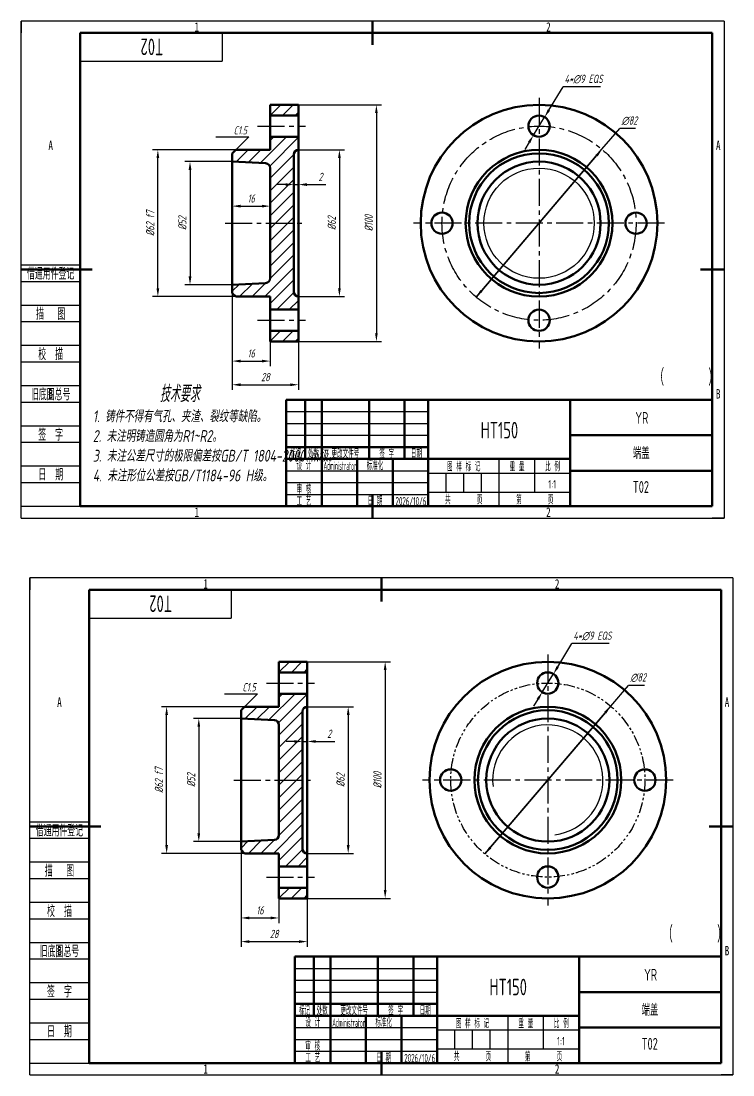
# Model space of a CAD drawing. Header units: millimetres. Extents: x 5 to 4696, y -479 to 299.
# Drawn here: x 505.7 to 806.4, y -233.1 to 212.2 of the extents above; entities that cross this region are included whole.
import ezdxf
from ezdxf.enums import TextEntityAlignment as Align

# ---------------------------------------------------------------- set-up
doc = ezdxf.new("R2010")
doc.units = ezdxf.units.MM
doc.header["$LTSCALE"] = 0.6
doc.header["$MEASUREMENT"] = 0
doc.linetypes.add('CENTER2', pattern=[28.575, 19.05, -3.175, 3.175, -3.175])
doc.linetypes.add('PHANTOM4', pattern=[15.875, 7.9375, -1.5875, 1.5875, -1.5875, 1.5875, -1.5875])
for name, color, linetype, lineweight in [('1轮廓实线层', 7, 'Continuous', 50), ('2细线层', 4, 'Continuous', 25), ('3中心线层', 1, 'CENTER2', 25), ('5剖面线层', 2, 'Continuous', 25), ('6文字层', 3, 'Continuous', 25), ('7标注层', 4, 'Continuous', 25), ('9双点划线层', 6, 'PHANTOM4', 25)]:
    doc.layers.add(name, color=color, linetype=linetype, lineweight=lineweight)
doc.layers.add('图框层', color=7, linetype='Continuous')
doc.styles.add('PC_TEXTSTYLE', font='ISOCP.SHX', dxfattribs={"width": 0.707, "oblique": 13, "bigfont": 'GBCBIG.SHX'})
doc.styles.add('PC_TEXTSTYLE4', font='ISOCP.SHX', dxfattribs={"width": 0.707, "bigfont": 'GBCBIG.SHX'})
doc.dimstyles.new('GB_DIAMETER', dxfattribs={"dimtxt": 3.5, "dimasz": 3.5, "dimexe": 2.2, "dimexo": 0, "dimgap": 1.5, "dimtad": 1, "dimjust": 4, "dimdsep": 46, "dimtxsty": 'PC_TEXTSTYLE', "dimcen": 0, "dimclrd": 256, "dimclrt": 3, "dimadec": 0, "dimazin": 2, "dimtp": 0.1, "dimtm": 0.1, "dimtfac": 0.71, "dimtdec": 3, "dimtmove": 0, "dimatfit": 2, "dimfxl": 1, "dimtfill": 1, "dimarcsym": 0})
doc.dimstyles.new('GB_LINEAR', dxfattribs={"dimtxt": 3.5, "dimasz": 3.5, "dimexe": 2.2, "dimexo": 0, "dimgap": 1.5, "dimtad": 1, "dimdsep": 46, "dimtxsty": 'PC_TEXTSTYLE', "dimcen": 0, "dimclrd": 256, "dimclrt": 3, "dimadec": 0, "dimazin": 2, "dimtp": 0.1, "dimtm": 0.1, "dimtfac": 0.71, "dimtdec": 3, "dimtmove": 0, "dimatfit": 3, "dimfxl": 1, "dimtfill": 1, "dimarcsym": 0})

# ---------------------------------------------------------------- blocks, each defined once
blk = doc.blocks.new('ZwmFrameMain_1_A4^_^分区图框^_^landscape')
at = {"layer": '1轮廓实线层'}
for p, q in [((123.5, 205), (123.5, 195)), ((0, 0), (0, 200)), ((267, 200), (0, 200)), ((267, 200), (267, 0)), ((-25, 100), (5, 100)), ((272, 100), (262, 100)), ((123.5, -5), (123.5, 5)), ((0, 0), (267, 0))]:
    blk.add_line(p, q, dxfattribs=at)
at = {"layer": '2细线层'}
for p, q in [((-25, -5), (-25, 205)), ((272, 205), (-25, 205)), ((-25, 205), (-25, 200)), ((123.5, 205), (123.5, 200)), ((272, 205), (272, -5)), ((-25, 100), (0, 100)), ((272, 100), (267, 100)), ((-25, -5), (-25, 0)), ((123.5, -5), (123.5, 0)), ((-25, -5), (272, -5)), ((-25, -5), (0, -5)), ((272, -5), (267, -5))]:
    blk.add_line(p, q, dxfattribs=at)
at = {"layer": '6文字层', "width": 0.707}
for s, p in [('1', (49.25, 202.5)), ('2', (197.75, 202.5)), ('A', (-12.5, 152.5)), ('A', (269.5, 152.5)), ('B', (-12.5, 47.5)), ('B', (269.5, 47.5)), ('1', (49.25, -2.5)), ('2', (197.75, -2.5))]:
    blk.add_text(s, height=4, dxfattribs=at).set_placement(p, align=Align.MIDDLE)
blk = doc.blocks.new('ZwmFrameMain_1_标题栏1')
at = {"layer": '1轮廓实线层'}
for p, q in [((0, 45), (-180, 45)), ((-180, 0), (-180, 45)), ((-172, 20), (-172, 45)), ((-165, 20), (-165, 45)), ((-145, 20), (-145, 45)), ((-130, 20), (-130, 45)), ((-120, 0), (-120, 45)), ((0, 0), (0, 45)), ((-60, 30), (0, 30)), ((-180, 20), (-60, 20)), ((-165, 0), (-165, 20)), ((-150, 0), (-150, 20)), ((-135, 0), (-135, 20)), ((-60, 15), (0, 15)), ((-180, 0), (0, 0))]:
    blk.add_line(p, q, dxfattribs=at)
at = {"layer": '1轮廓实线层', "color": 7}
for p, q in [((-60, 0), (-60, 45)), ((-180, 25), (-120, 25))]:
    blk.add_line(p, q, dxfattribs=at)
at = {"layer": '2细线层'}
for p, q in [((-180, 40), (-120, 40)), ((-180, 35), (-120, 35)), ((-180, 30), (-120, 30)), ((-90, 0), (-90, 20)), ((-75, 6), (-75, 20)), ((-180, 15), (-120, 15)), ((-120, 14), (-60, 14)), ((-112.5, 6), (-112.5, 14)), ((-105, 6), (-105, 14)), ((-97.5, 6), (-97.5, 14)), ((-180, 10), (-120, 10)), ((-180, 5), (-120, 5)), ((-120, 6), (-60, 6))]:
    blk.add_line(p, q, dxfattribs=at)
at = {"layer": '6文字层', "style": 'PC_TEXTSTYLE', "width": 0.667}
for s, p in [('标记', (-176, 22.5)), ('处数', (-168.5, 22.5)), (' 更改文件号 ', (-155, 22.5)), (' 签 字 ', (-137.5, 22.5)), (' 日期 ', (-125, 22.5)), (' 设 计 ', (-172.5, 17.51)), (' 标准化 ', (-142.5, 17.51)), (' 图 样 标 记 ', (-105, 17)), (' 重 量 ', (-82.5, 17)), (' 比 例 ', (-67.5, 17)), (' 审 核 ', (-172.5, 7.5)), ('共       页', (-105, 3)), ('第       页', (-75, 3)), (' 工 艺 ', (-172.5, 2.5)), (' 日 期 ', (-142.5, 2.5))]:
    blk.add_text(s, height=3.5, dxfattribs=at).set_placement(p, align=Align.MIDDLE)
at = {"layer": '6文字层', "style": 'PC_TEXTSTYLE', "flags": 8}
for tag, height, width, p, p2 in [('企业名称', 5, 3.734996, (-54.29, 34.82), (-5.27, 34.82)), ('产品名称或材料标记', 7, 1.125891, (-113.46, 28.64), (-66.42, 28.64)), ('图样名称', 5, 3.772723, (-54.79, 19.98), (-5.27, 19.98)), ('标准化', 3.5, 1.756036, (-133.83, 15.37), (-120.75, 15.37)), ('审核', 3.5, 2.723972, (-163.99, 5.37), (-150.63, 5.37)), ('重量', 3.5, 2.448074, (-88.46, 7.54), (-76.55, 7.54)), ('比例', 3.5, 2.367734, (-73.35, 7.54), (-61.93, 7.54)), ('图样代号', 5, 3.78389, (-54.79, 5.63), (-5.52, 5.63)), ('共几页', 3.5, 0.953151, (-108.58, 1.48), (-101.56, 1.48)), ('工艺', 3.5, 2.851598, (-164.21, 0.37), (-150.89, 0.37)), ('日期', 3.5, 2.733185, (-133.83, 0.37), (-120.75, 0.37))]:
    blk.add_attdef(tag, text='', height=height, dxfattribs=dict(at, width=width)).set_placement(p, p2, align=Align.FIT)
at = {"layer": '6文字层', "style": 'PC_TEXTSTYLE', "width": 9.901758, "flags": 8}
blk.add_attdef('设计', text='', height=3.5, rotation=359.5768, dxfattribs=at).set_placement((-164.23, 15.37), (-150.37, 15.27), align=Align.FIT)
at = {"layer": '6文字层', "color": 3, "style": 'PC_TEXTSTYLE', "width": 0.96618, "flags": 8}
blk.add_attdef('第几页', text='', height=3.5, dxfattribs=at).set_placement((-78.29, 1.5), (-71.16, 1.5), align=Align.FIT)
at = {"layer": '6文字层', "color": 0, "style": 'PC_TEXTSTYLE', "width": 0.715273, "flags": 8}
blk.add_attdef('图纸张数', text='', height=3.5, dxfattribs=at).set_placement((-2.66, -3.87), (4.46, -3.87), align=Align.FIT)
blk = doc.blocks.new('ZwmFrameMain_1_图样代号')
at = {"layer": '2细线层', "linetype": 'Continuous'}
for p in [(60, 0), (0, -12)]:
    blk.add_line(p, (60, -12), dxfattribs=at)
at = {"layer": '6文字层', "style": 'PC_TEXTSTYLE', "width": 3.066155}
blk.add_attdef('图样代号', text='', height=7, rotation=180, dxfattribs=at).set_placement((58.24, -2.4), (2.35, -2.4), align=Align.FIT)
blk = doc.blocks.new('ZwmFrameMain_1_附加栏')
at = {"layer": '2细线层'}
for p, q in [((-25, 102), (0, 102)), ((-25, 95), (0, 95)), ((-25, 85), (0, 85)), ((-25, 78), (0, 78)), ((-25, 68), (0, 68)), ((-25, 61), (0, 61)), ((-25, 51), (0, 51)), ((-25, 44), (0, 44)), ((-25, 34), (0, 34)), ((-25, 27), (0, 27)), ((-25, 17), (0, 17)), ((-25, 10), (0, 10)), ((-25, 0), (0, 0))]:
    blk.add_line(p, q, dxfattribs=at)
at = {"layer": '6文字层', "color": 3, "style": 'PC_TEXTSTYLE'}
for s, width, p in [('借通用件登记', 0.667, (-12.5, 98.5)), ('描   图', 0.6667, (-12.5, 81.5)), ('校  描', 0.667, (-12.5, 64.5)), ('旧底图总号', 0.667, (-12.5, 47.5)), ('签  字', 0.667, (-12.5, 30.5)), ('日  期', 0.667, (-12.49, 13.6))]:
    blk.add_text(s, height=5, dxfattribs=dict(at, width=width)).set_placement(p, align=Align.MIDDLE)
at = {"layer": '6文字层', "style": 'PC_TEXTSTYLE'}
for tag, width, p, p2 in [('借通用件登记', 0.671328, (-23.44, 86.36), (-1.25, 86.36)), ('描图', 2.120922, (-23.44, 69.36), (-1.25, 69.36)), ('校图', 2.149976, (-23.75, 52.06), (-1.25, 52.06)), ('旧底图总号', 0.761452, (-22.84, 35.67), (-1.86, 35.67)), ('签字', 2.026939, (-23.14, 18.37), (-1.56, 18.37)), ('日期', 1.89999, (-22.84, 1.37), (-2.17, 1.37))]:
    blk.add_attdef(tag, text='', height=5, dxfattribs=dict(at, width=width)).set_placement(p, p2, align=Align.FIT)
blk = doc.blocks.new('*U31')
at = {"layer": '1轮廓实线层'}
blk.add_circle((0, 0), 4.5, dxfattribs=at)
blk = doc.blocks.new('*U32')
at = {"layer": '1轮廓实线层', "color": 0, "linetype": 'ByBlock', "lineweight": -2, "transparency": 16777216}
blk.add_blockref('*U31', (705.3, 167.79), dxfattribs=at)
for p, rotation in [((664.3, 126.79), 90), ((746.3, 126.79), 269.9999999999999), ((705.3, 85.79), 180)]:
    blk.add_blockref('*U31', p, dxfattribs=dict(at, rotation=rotation))
blk = doc.blocks.new('*D33')
at = {"layer": '7标注层', "color": 0, "lineweight": -2}
for p, q in [((594.91, 97.29), (594.91, 56.32)), ((622.91, 76.79), (622.91, 56.32))]:
    blk.add_line(p, q, dxfattribs=at)
at = {"layer": '7标注层', "lineweight": -2}
blk.add_line((598.41, 58.52), (619.41, 58.52), dxfattribs=at)
at = {"layer": '7标注层'}
for points in [[(598.41, 59.1), (598.41, 57.94), (594.91, 58.52)], [(619.41, 57.94), (619.41, 59.1), (622.91, 58.52)]]:
    blk.add_solid(points, dxfattribs=at)
at = {"layer": 'Defpoints', "color": 0}
for p in [(594.91, 97.29), (622.91, 76.79), (622.91, 58.52)]:
    blk.add_point(p, dxfattribs=at)
at = {"layer": '7标注层', "color": 3, "insert": (608.91, 61.77), "char_height": 3.5, "attachment_point": 5, "style": 'PC_TEXTSTYLE', "bg_fill": 3, "box_fill_scale": 1.25, "bg_fill_color": 257, "bg_fill_transparency": 0}
blk.add_mtext('28', dxfattribs=at)
blk = doc.blocks.new('*D34')
at = {"layer": '7标注层', "color": 0, "lineweight": -2}
for p, q in [((594.91, 97.29), (594.91, 66.32)), ((610.91, 81.29), (610.91, 66.32))]:
    blk.add_line(p, q, dxfattribs=at)
at = {"layer": '7标注层', "lineweight": -2}
blk.add_line((598.41, 68.52), (607.41, 68.52), dxfattribs=at)
at = {"layer": '7标注层'}
for points in [[(598.41, 69.1), (598.41, 67.94), (594.91, 68.52)], [(607.41, 67.94), (607.41, 69.1), (610.91, 68.52)]]:
    blk.add_solid(points, dxfattribs=at)
at = {"layer": 'Defpoints', "color": 0}
for p in [(594.91, 97.29), (610.91, 81.29), (610.91, 68.52)]:
    blk.add_point(p, dxfattribs=at)
at = {"layer": '7标注层', "color": 3, "insert": (602.91, 71.77), "char_height": 3.5, "attachment_point": 5, "style": 'PC_TEXTSTYLE', "bg_fill": 3, "box_fill_scale": 1.25, "bg_fill_color": 257, "bg_fill_transparency": 0}
blk.add_mtext('16', dxfattribs=at)
blk = doc.blocks.new('*D35')
at = {"layer": '7标注层', "color": 0, "lineweight": -2}
for p, q in [((596.41, 157.79), (561.28, 157.79)), ((596.41, 95.79), (561.28, 95.79))]:
    blk.add_line(p, q, dxfattribs=at)
at = {"layer": '7标注层', "lineweight": -2}
blk.add_line((563.48, 99.29), (563.48, 154.29), dxfattribs=at)
at = {"layer": '7标注层'}
for points in [[(564.06, 154.29), (562.89, 154.29), (563.48, 157.79)], [(562.89, 99.29), (564.06, 99.29), (563.48, 95.79)]]:
    blk.add_solid(points, dxfattribs=at)
at = {"layer": 'Defpoints', "color": 0}
for p in [(563.48, 157.79), (596.41, 157.79), (596.41, 95.79)]:
    blk.add_point(p, dxfattribs=at)
at = {"layer": '7标注层', "color": 3, "insert": (560.23, 126.79), "char_height": 3.5, "attachment_point": 5, "rotation": 90, "style": 'PC_TEXTSTYLE', "bg_fill": 3, "box_fill_scale": 1.25, "bg_fill_color": 257, "bg_fill_transparency": 0}
blk.add_mtext('{%%c62 f7}', dxfattribs=at)
blk = doc.blocks.new('*D36')
at = {"layer": '7标注层', "color": 0, "lineweight": -2}
for p, q in [((594.91, 152.79), (574.86, 152.79)), ((594.91, 100.79), (574.86, 100.79))]:
    blk.add_line(p, q, dxfattribs=at)
at = {"layer": '7标注层', "lineweight": -2}
blk.add_line((577.06, 149.29), (577.06, 104.29), dxfattribs=at)
at = {"layer": '7标注层'}
for points in [[(577.65, 149.29), (576.48, 149.29), (577.06, 152.79)], [(576.48, 104.29), (577.65, 104.29), (577.06, 100.79)]]:
    blk.add_solid(points, dxfattribs=at)
at = {"layer": 'Defpoints', "color": 0}
for p in [(594.91, 152.79), (577.06, 100.79), (594.91, 100.79)]:
    blk.add_point(p, dxfattribs=at)
at = {"layer": '7标注层', "color": 3, "insert": (573.81, 126.79), "char_height": 3.5, "attachment_point": 5, "rotation": 90, "style": 'PC_TEXTSTYLE', "bg_fill": 3, "box_fill_scale": 1.25, "bg_fill_color": 257, "bg_fill_transparency": 0}
blk.add_mtext('{%%c52}', dxfattribs=at)
blk = doc.blocks.new('*D37')
at = {"layer": '7标注层', "color": 0, "lineweight": -2}
for p, q in [((594.91, 133.99), (594.91, 136.19)), ((610.91, 133.99), (610.91, 136.19))]:
    blk.add_line(p, q, dxfattribs=at)
at = {"layer": '7标注层', "lineweight": -2}
blk.add_line((598.41, 133.99), (607.41, 133.99), dxfattribs=at)
at = {"layer": '7标注层'}
for points in [[(598.41, 134.58), (598.41, 133.41), (594.91, 133.99)], [(607.41, 133.41), (607.41, 134.58), (610.91, 133.99)]]:
    blk.add_solid(points, dxfattribs=at)
at = {"layer": 'Defpoints', "color": 0}
for p in [(594.91, 133.99), (610.91, 133.99), (610.91, 133.99)]:
    blk.add_point(p, dxfattribs=at)
at = {"layer": '7标注层', "color": 3, "insert": (602.91, 137.24), "char_height": 3.5, "attachment_point": 5, "style": 'PC_TEXTSTYLE', "bg_fill": 3, "box_fill_scale": 1.25, "bg_fill_color": 257, "bg_fill_transparency": 0}
blk.add_mtext('16', dxfattribs=at)
blk = doc.blocks.new('*D38')
at = {"layer": '7标注层', "color": 0, "lineweight": -2}
for p, q in [((622.91, 176.79), (657.99, 176.79)), ((622.91, 76.79), (657.99, 76.79))]:
    blk.add_line(p, q, dxfattribs=at)
at = {"layer": '7标注层', "lineweight": -2}
blk.add_line((655.79, 173.29), (655.79, 80.29), dxfattribs=at)
at = {"layer": '7标注层'}
for points in [[(656.37, 173.29), (655.21, 173.29), (655.79, 176.79)], [(655.21, 80.29), (656.37, 80.29), (655.79, 76.79)]]:
    blk.add_solid(points, dxfattribs=at)
at = {"layer": 'Defpoints', "color": 0}
for p in [(622.91, 176.79), (622.91, 76.79), (655.79, 76.79)]:
    blk.add_point(p, dxfattribs=at)
at = {"layer": '7标注层', "color": 3, "insert": (652.54, 126.79), "char_height": 3.5, "attachment_point": 5, "rotation": 90, "style": 'PC_TEXTSTYLE', "bg_fill": 3, "box_fill_scale": 1.25, "bg_fill_color": 257, "bg_fill_transparency": 0}
blk.add_mtext('{%%c100}', dxfattribs=at)
blk = doc.blocks.new('*D39')
at = {"layer": '7标注层', "color": 0, "lineweight": -2}
for p, q in [((622.91, 157.79), (642.38, 157.79)), ((622.91, 95.79), (642.38, 95.79))]:
    blk.add_line(p, q, dxfattribs=at)
at = {"layer": '7标注层', "lineweight": -2}
blk.add_line((640.18, 154.29), (640.18, 99.29), dxfattribs=at)
at = {"layer": '7标注层'}
for points in [[(640.76, 154.29), (639.6, 154.29), (640.18, 157.79)], [(639.6, 99.29), (640.76, 99.29), (640.18, 95.79)]]:
    blk.add_solid(points, dxfattribs=at)
at = {"layer": 'Defpoints', "color": 0}
for p in [(622.91, 157.79), (622.91, 95.79), (640.18, 95.79)]:
    blk.add_point(p, dxfattribs=at)
at = {"layer": '7标注层', "color": 3, "insert": (636.93, 126.79), "char_height": 3.5, "attachment_point": 5, "rotation": 90, "style": 'PC_TEXTSTYLE', "bg_fill": 3, "box_fill_scale": 1.25, "bg_fill_color": 257, "bg_fill_transparency": 0}
blk.add_mtext('{%%c62}', dxfattribs=at)
blk = doc.blocks.new('*D40')
at = {"layer": '7标注层', "lineweight": -2}
for p, q in [((617.41, 143.09), (613.91, 143.09)), ((620.91, 143.09), (622.91, 143.09)), ((626.41, 143.09), (634.49, 143.09))]:
    blk.add_line(p, q, dxfattribs=at)
at = {"layer": '7标注层', "color": 0, "lineweight": -2}
for p, q in [((620.91, 143.09), (620.91, 145.29)), ((622.91, 143.09), (622.91, 145.29))]:
    blk.add_line(p, q, dxfattribs=at)
at = {"layer": '7标注层'}
for points in [[(617.41, 142.51), (617.41, 143.68), (620.91, 143.09)], [(626.41, 143.68), (626.41, 142.51), (622.91, 143.09)]]:
    blk.add_solid(points, dxfattribs=at)
at = {"layer": 'Defpoints', "color": 0}
for p in [(620.91, 143.09), (622.91, 143.09), (622.91, 143.09)]:
    blk.add_point(p, dxfattribs=at)
at = {"layer": '7标注层', "color": 3, "insert": (632.2, 146.34), "char_height": 3.5, "attachment_point": 5, "style": 'PC_TEXTSTYLE', "bg_fill": 3, "box_fill_scale": 1.25, "bg_fill_color": 257, "bg_fill_transparency": 0}
blk.add_mtext('2', dxfattribs=at)
blk = doc.blocks.new('*D41')
at = {"layer": '7标注层', "lineweight": -2}
for p, q in [((751.08, 158.01), (758.57, 166.81)), ((765.28, 166.81), (758.57, 166.81)), ((697.92, 95.57), (751.08, 158.01)), ((748.81, 155.34), (697.92, 95.57))]:
    blk.add_line(p, q, dxfattribs=at)
at = {"layer": '7标注层'}
for points in [[(749.25, 154.96), (748.36, 155.72), (751.08, 158.01)], [(699.75, 98.61), (700.64, 97.85), (697.92, 95.57)]]:
    blk.add_solid(points, dxfattribs=at)
at = {"layer": 'Defpoints', "color": 0}
for p in [(751.08, 158.01), (697.92, 95.57)]:
    blk.add_point(p, dxfattribs=at)
at = {"layer": '7标注层', "color": 3, "insert": (762.68, 170.06), "char_height": 3.5, "attachment_point": 5, "style": 'PC_TEXTSTYLE', "bg_fill": 3, "box_fill_scale": 1.25, "bg_fill_color": 257, "bg_fill_transparency": 0}
blk.add_mtext('∅82', dxfattribs=at)
blk = doc.blocks.new('*D42')
at = {"layer": '7标注层', "lineweight": -2}
for p, q in [((728.69, 174.6), (734.72, 184.42)), ((750.48, 184.42), (734.72, 184.42)), ((722.14, 163.95), (726.85, 171.62)), ((720.31, 160.97), (718.48, 157.99))]:
    blk.add_line(p, q, dxfattribs=at)
at = {"layer": '7标注层'}
for points in [[(728.19, 174.91), (729.18, 174.3), (726.85, 171.62)], [(720.81, 160.66), (719.82, 161.27), (722.14, 163.95)]]:
    blk.add_solid(points, dxfattribs=at)
at = {"layer": 'Defpoints', "color": 0}
for p in [(726.85, 171.62), (722.14, 163.95)]:
    blk.add_point(p, dxfattribs=at)
at = {"layer": '7标注层', "color": 3, "insert": (743.35, 187.67), "char_height": 3.5, "attachment_point": 5, "style": 'PC_TEXTSTYLE', "bg_fill": 3, "box_fill_scale": 1.25, "bg_fill_color": 257, "bg_fill_transparency": 0}
blk.add_mtext('{4*∅9 EQS}', dxfattribs=at)
blk = doc.blocks.new('ZwmFrameMain_2_A4^_^分区图框^_^landscape')
at = {"layer": '1轮廓实线层'}
for p, q in [((123.5, 205), (123.5, 195)), ((0, 0), (0, 200)), ((267, 200), (0, 200)), ((267, 200), (267, 0)), ((-25, 100), (5, 100)), ((272, 100), (262, 100)), ((123.5, -5), (123.5, 5)), ((0, 0), (267, 0))]:
    blk.add_line(p, q, dxfattribs=at)
at = {"layer": '2细线层'}
for p, q in [((-25, -5), (-25, 205)), ((272, 205), (-25, 205)), ((-25, 205), (-25, 200)), ((123.5, 205), (123.5, 200)), ((272, 205), (272, -5)), ((-25, 100), (0, 100)), ((272, 100), (267, 100)), ((-25, -5), (-25, 0)), ((123.5, -5), (123.5, 0)), ((-25, -5), (272, -5)), ((-25, -5), (0, -5)), ((272, -5), (267, -5))]:
    blk.add_line(p, q, dxfattribs=at)
at = {"layer": '6文字层', "width": 0.707}
for s, p in [('1', (49.25, 202.5)), ('2', (197.75, 202.5)), ('A', (-12.5, 152.5)), ('A', (269.5, 152.5)), ('B', (-12.5, 47.5)), ('B', (269.5, 47.5)), ('1', (49.25, -2.5)), ('2', (197.75, -2.5))]:
    blk.add_text(s, height=4, dxfattribs=at).set_placement(p, align=Align.MIDDLE)
blk = doc.blocks.new('ZwmFrameMain_2_标题栏1')
at = {"layer": '1轮廓实线层'}
for p, q in [((0, 45), (-180, 45)), ((-180, 0), (-180, 45)), ((-172, 20), (-172, 45)), ((-165, 20), (-165, 45)), ((-145, 20), (-145, 45)), ((-130, 20), (-130, 45)), ((-120, 0), (-120, 45)), ((0, 0), (0, 45)), ((-60, 30), (0, 30)), ((-180, 20), (-60, 20)), ((-165, 0), (-165, 20)), ((-150, 0), (-150, 20)), ((-135, 0), (-135, 20)), ((-60, 15), (0, 15)), ((-180, 0), (0, 0))]:
    blk.add_line(p, q, dxfattribs=at)
at = {"layer": '1轮廓实线层', "color": 7}
for p, q in [((-60, 0), (-60, 45)), ((-180, 25), (-120, 25))]:
    blk.add_line(p, q, dxfattribs=at)
at = {"layer": '2细线层'}
for p, q in [((-180, 40), (-120, 40)), ((-180, 35), (-120, 35)), ((-180, 30), (-120, 30)), ((-90, 0), (-90, 20)), ((-75, 6), (-75, 20)), ((-180, 15), (-120, 15)), ((-120, 14), (-60, 14)), ((-112.5, 6), (-112.5, 14)), ((-105, 6), (-105, 14)), ((-97.5, 6), (-97.5, 14)), ((-180, 10), (-120, 10)), ((-180, 5), (-120, 5)), ((-120, 6), (-60, 6))]:
    blk.add_line(p, q, dxfattribs=at)
at = {"layer": '6文字层', "style": 'PC_TEXTSTYLE', "width": 0.667}
for s, p in [('标记', (-176, 22.5)), ('处数', (-168.5, 22.5)), (' 更改文件号 ', (-155, 22.5)), (' 签 字 ', (-137.5, 22.5)), (' 日期 ', (-125, 22.5)), (' 设 计 ', (-172.5, 17.51)), (' 标准化 ', (-142.5, 17.51)), (' 图 样 标 记 ', (-105, 17)), (' 重 量 ', (-82.5, 17)), (' 比 例 ', (-67.5, 17)), (' 审 核 ', (-172.5, 7.5)), ('共       页', (-105, 3)), ('第       页', (-75, 3)), (' 工 艺 ', (-172.5, 2.5)), (' 日 期 ', (-142.5, 2.5))]:
    blk.add_text(s, height=3.5, dxfattribs=at).set_placement(p, align=Align.MIDDLE)
at = {"layer": '6文字层', "style": 'PC_TEXTSTYLE', "flags": 8}
for tag, height, width, p, p2 in [('企业名称', 5, 3.734996, (-54.29, 34.82), (-5.27, 34.82)), ('产品名称或材料标记', 7, 1.125891, (-113.46, 28.64), (-66.42, 28.64)), ('图样名称', 5, 3.772723, (-54.79, 19.98), (-5.27, 19.98)), ('标准化', 3.5, 1.756036, (-133.83, 15.37), (-120.75, 15.37)), ('审核', 3.5, 2.723972, (-163.99, 5.37), (-150.63, 5.37)), ('重量', 3.5, 2.448074, (-88.46, 7.54), (-76.55, 7.54)), ('比例', 3.5, 2.367734, (-73.35, 7.54), (-61.93, 7.54)), ('图样代号', 5, 3.78389, (-54.79, 5.63), (-5.52, 5.63)), ('共几页', 3.5, 0.953151, (-108.58, 1.48), (-101.56, 1.48)), ('工艺', 3.5, 2.851598, (-164.21, 0.37), (-150.89, 0.37)), ('日期', 3.5, 2.733185, (-133.83, 0.37), (-120.75, 0.37))]:
    blk.add_attdef(tag, text='', height=height, dxfattribs=dict(at, width=width)).set_placement(p, p2, align=Align.FIT)
at = {"layer": '6文字层', "style": 'PC_TEXTSTYLE', "width": 9.901758, "flags": 8}
blk.add_attdef('设计', text='', height=3.5, rotation=359.5768, dxfattribs=at).set_placement((-164.23, 15.37), (-150.37, 15.27), align=Align.FIT)
at = {"layer": '6文字层', "color": 3, "style": 'PC_TEXTSTYLE', "width": 0.96618, "flags": 8}
blk.add_attdef('第几页', text='', height=3.5, dxfattribs=at).set_placement((-78.29, 1.5), (-71.16, 1.5), align=Align.FIT)
at = {"layer": '6文字层', "color": 0, "style": 'PC_TEXTSTYLE', "width": 0.715273, "flags": 8}
blk.add_attdef('图纸张数', text='', height=3.5, dxfattribs=at).set_placement((-2.66, -3.87), (4.46, -3.87), align=Align.FIT)
blk = doc.blocks.new('ZwmFrameMain_2_图样代号')
at = {"layer": '2细线层', "linetype": 'Continuous'}
for p in [(60, 0), (0, -12)]:
    blk.add_line(p, (60, -12), dxfattribs=at)
at = {"layer": '6文字层', "style": 'PC_TEXTSTYLE', "width": 3.066155}
blk.add_attdef('图样代号', text='', height=7, rotation=180, dxfattribs=at).set_placement((58.24, -2.4), (2.35, -2.4), align=Align.FIT)
blk = doc.blocks.new('ZwmFrameMain_2_附加栏')
at = {"layer": '2细线层'}
for p, q in [((-25, 102), (0, 102)), ((-25, 95), (0, 95)), ((-25, 85), (0, 85)), ((-25, 78), (0, 78)), ((-25, 68), (0, 68)), ((-25, 61), (0, 61)), ((-25, 51), (0, 51)), ((-25, 44), (0, 44)), ((-25, 34), (0, 34)), ((-25, 27), (0, 27)), ((-25, 17), (0, 17)), ((-25, 10), (0, 10)), ((-25, 0), (0, 0))]:
    blk.add_line(p, q, dxfattribs=at)
at = {"layer": '6文字层', "color": 3, "style": 'PC_TEXTSTYLE'}
for s, width, p in [('借通用件登记', 0.667, (-12.5, 98.5)), ('描   图', 0.6667, (-12.5, 81.5)), ('校  描', 0.667, (-12.5, 64.5)), ('旧底图总号', 0.667, (-12.5, 47.5)), ('签  字', 0.667, (-12.5, 30.5)), ('日  期', 0.667, (-12.49, 13.6))]:
    blk.add_text(s, height=5, dxfattribs=dict(at, width=width)).set_placement(p, align=Align.MIDDLE)
at = {"layer": '6文字层', "style": 'PC_TEXTSTYLE'}
for tag, width, p, p2 in [('借通用件登记', 0.671328, (-23.44, 86.36), (-1.25, 86.36)), ('描图', 2.120922, (-23.44, 69.36), (-1.25, 69.36)), ('校图', 2.149976, (-23.75, 52.06), (-1.25, 52.06)), ('旧底图总号', 0.761452, (-22.84, 35.67), (-1.86, 35.67)), ('签字', 2.026939, (-23.14, 18.37), (-1.56, 18.37)), ('日期', 1.89999, (-22.84, 1.37), (-2.17, 1.37))]:
    blk.add_attdef(tag, text='', height=5, dxfattribs=dict(at, width=width)).set_placement(p, p2, align=Align.FIT)
blk = doc.blocks.new('*U47')
at = {"layer": '1轮廓实线层'}
blk.add_circle((0, 0), 4.5, dxfattribs=at)
blk = doc.blocks.new('*U48')
at = {"layer": '1轮廓实线层', "color": 0, "linetype": 'ByBlock', "lineweight": -2, "transparency": 16777216}
blk.add_blockref('*U47', (705.3, 167.79), dxfattribs=at)
for p, rotation in [((664.3, 126.79), 90), ((746.3, 126.79), 269.9999999999999), ((705.3, 85.79), 180)]:
    blk.add_blockref('*U47', p, dxfattribs=dict(at, rotation=rotation))
blk = doc.blocks.new('*D49')
at = {"layer": '7标注层', "color": 0, "lineweight": -2}
for p, q in [((598.61, -138.02), (598.61, -178.99)), ((626.61, -158.52), (626.61, -178.99))]:
    blk.add_line(p, q, dxfattribs=at)
at = {"layer": '7标注层', "lineweight": -2}
blk.add_line((602.11, -176.79), (623.11, -176.79), dxfattribs=at)
at = {"layer": '7标注层'}
for points in [[(602.11, -176.2), (602.11, -177.37), (598.61, -176.79)], [(623.11, -177.37), (623.11, -176.2), (626.61, -176.79)]]:
    blk.add_solid(points, dxfattribs=at)
at = {"layer": 'Defpoints', "color": 0}
for p in [(598.61, -138.02), (626.61, -158.52), (626.61, -176.79)]:
    blk.add_point(p, dxfattribs=at)
at = {"layer": '7标注层', "color": 3, "insert": (612.61, -173.54), "char_height": 3.5, "attachment_point": 5, "style": 'PC_TEXTSTYLE', "bg_fill": 3, "box_fill_scale": 1.25, "bg_fill_color": 257, "bg_fill_transparency": 0}
blk.add_mtext('28', dxfattribs=at)
blk = doc.blocks.new('*D50')
at = {"layer": '7标注层', "color": 0, "lineweight": -2}
for p, q in [((598.61, -138.02), (598.61, -168.99)), ((614.61, -154.02), (614.61, -168.99))]:
    blk.add_line(p, q, dxfattribs=at)
at = {"layer": '7标注层', "lineweight": -2}
blk.add_line((602.11, -166.79), (611.11, -166.79), dxfattribs=at)
at = {"layer": '7标注层'}
for points in [[(602.11, -166.2), (602.11, -167.37), (598.61, -166.79)], [(611.11, -167.37), (611.11, -166.2), (614.61, -166.79)]]:
    blk.add_solid(points, dxfattribs=at)
at = {"layer": 'Defpoints', "color": 0}
for p in [(598.61, -138.02), (614.61, -154.02), (614.61, -166.79)]:
    blk.add_point(p, dxfattribs=at)
at = {"layer": '7标注层', "color": 3, "insert": (606.61, -163.54), "char_height": 3.5, "attachment_point": 5, "style": 'PC_TEXTSTYLE', "bg_fill": 3, "box_fill_scale": 1.25, "bg_fill_color": 257, "bg_fill_transparency": 0}
blk.add_mtext('16', dxfattribs=at)
blk = doc.blocks.new('*D51')
at = {"layer": '7标注层', "color": 0, "lineweight": -2}
for p, q in [((600.11, -77.52), (564.98, -77.52)), ((600.11, -139.52), (564.98, -139.52))]:
    blk.add_line(p, q, dxfattribs=at)
at = {"layer": '7标注层', "lineweight": -2}
blk.add_line((567.18, -136.02), (567.18, -81.02), dxfattribs=at)
at = {"layer": '7标注层'}
for points in [[(567.76, -81.02), (566.6, -81.02), (567.18, -77.52)], [(566.6, -136.02), (567.76, -136.02), (567.18, -139.52)]]:
    blk.add_solid(points, dxfattribs=at)
at = {"layer": 'Defpoints', "color": 0}
for p in [(567.18, -77.52), (600.11, -77.52), (600.11, -139.52)]:
    blk.add_point(p, dxfattribs=at)
at = {"layer": '7标注层', "color": 3, "insert": (563.93, -108.52), "char_height": 3.5, "attachment_point": 5, "rotation": 90, "style": 'PC_TEXTSTYLE', "bg_fill": 3, "box_fill_scale": 1.25, "bg_fill_color": 257, "bg_fill_transparency": 0}
blk.add_mtext('{%%c62 f7}', dxfattribs=at)
blk = doc.blocks.new('*D52')
at = {"layer": '7标注层', "color": 0, "lineweight": -2}
for p, q in [((598.61, -82.52), (578.57, -82.52)), ((598.61, -134.52), (578.57, -134.52))]:
    blk.add_line(p, q, dxfattribs=at)
at = {"layer": '7标注层', "lineweight": -2}
blk.add_line((580.77, -86.02), (580.77, -131.02), dxfattribs=at)
at = {"layer": '7标注层'}
for points in [[(581.35, -86.02), (580.18, -86.02), (580.77, -82.52)], [(580.18, -131.02), (581.35, -131.02), (580.77, -134.52)]]:
    blk.add_solid(points, dxfattribs=at)
at = {"layer": 'Defpoints', "color": 0}
for p in [(598.61, -82.52), (580.77, -134.52), (598.61, -134.52)]:
    blk.add_point(p, dxfattribs=at)
at = {"layer": '7标注层', "color": 3, "insert": (577.52, -108.52), "char_height": 3.5, "attachment_point": 5, "rotation": 90, "style": 'PC_TEXTSTYLE', "bg_fill": 3, "box_fill_scale": 1.25, "bg_fill_color": 257, "bg_fill_transparency": 0}
blk.add_mtext('{%%c52}', dxfattribs=at)
blk = doc.blocks.new('*D53')
at = {"layer": '7标注层', "color": 0, "lineweight": -2}
for p, q in [((626.61, -58.52), (661.69, -58.52)), ((626.61, -158.52), (661.69, -158.52))]:
    blk.add_line(p, q, dxfattribs=at)
at = {"layer": '7标注层', "lineweight": -2}
blk.add_line((659.49, -62.02), (659.49, -155.02), dxfattribs=at)
at = {"layer": '7标注层'}
for points in [[(660.08, -62.02), (658.91, -62.02), (659.49, -58.52)], [(658.91, -155.02), (660.08, -155.02), (659.49, -158.52)]]:
    blk.add_solid(points, dxfattribs=at)
at = {"layer": 'Defpoints', "color": 0}
for p in [(626.61, -58.52), (626.61, -158.52), (659.49, -158.52)]:
    blk.add_point(p, dxfattribs=at)
at = {"layer": '7标注层', "color": 3, "insert": (656.24, -108.52), "char_height": 3.5, "attachment_point": 5, "rotation": 90, "style": 'PC_TEXTSTYLE', "bg_fill": 3, "box_fill_scale": 1.25, "bg_fill_color": 257, "bg_fill_transparency": 0}
blk.add_mtext('{%%c100}', dxfattribs=at)
blk = doc.blocks.new('*D54')
at = {"layer": '7标注层', "color": 0, "lineweight": -2}
for p, q in [((626.61, -77.52), (646.08, -77.52)), ((626.61, -139.52), (646.08, -139.52))]:
    blk.add_line(p, q, dxfattribs=at)
at = {"layer": '7标注层', "lineweight": -2}
blk.add_line((643.88, -81.02), (643.88, -136.02), dxfattribs=at)
at = {"layer": '7标注层'}
for points in [[(644.47, -81.02), (643.3, -81.02), (643.88, -77.52)], [(643.3, -136.02), (644.47, -136.02), (643.88, -139.52)]]:
    blk.add_solid(points, dxfattribs=at)
at = {"layer": 'Defpoints', "color": 0}
for p in [(626.61, -77.52), (626.61, -139.52), (643.88, -139.52)]:
    blk.add_point(p, dxfattribs=at)
at = {"layer": '7标注层', "color": 3, "insert": (640.63, -108.52), "char_height": 3.5, "attachment_point": 5, "rotation": 90, "style": 'PC_TEXTSTYLE', "bg_fill": 3, "box_fill_scale": 1.25, "bg_fill_color": 257, "bg_fill_transparency": 0}
blk.add_mtext('{%%c62}', dxfattribs=at)
blk = doc.blocks.new('*D55')
at = {"layer": '7标注层', "lineweight": -2}
for p, q in [((621.11, -92.21), (617.61, -92.21)), ((624.61, -92.21), (626.61, -92.21)), ((630.11, -92.21), (638.19, -92.21))]:
    blk.add_line(p, q, dxfattribs=at)
at = {"layer": '7标注层', "color": 0, "lineweight": -2}
for p, q in [((624.61, -92.21), (624.61, -90.01)), ((626.61, -92.21), (626.61, -90.01))]:
    blk.add_line(p, q, dxfattribs=at)
at = {"layer": '7标注层'}
for points in [[(621.11, -92.79), (621.11, -91.63), (624.61, -92.21)], [(630.11, -91.63), (630.11, -92.79), (626.61, -92.21)]]:
    blk.add_solid(points, dxfattribs=at)
at = {"layer": 'Defpoints', "color": 0}
for p in [(624.61, -92.21), (626.61, -92.21), (626.61, -92.21)]:
    blk.add_point(p, dxfattribs=at)
at = {"layer": '7标注层', "color": 3, "insert": (635.9, -88.96), "char_height": 3.5, "attachment_point": 5, "style": 'PC_TEXTSTYLE', "bg_fill": 3, "box_fill_scale": 1.25, "bg_fill_color": 257, "bg_fill_transparency": 0}
blk.add_mtext('2', dxfattribs=at)
blk = doc.blocks.new('*D56')
at = {"layer": '7标注层', "lineweight": -2}
for p, q in [((754.78, -77.3), (762.27, -68.5)), ((768.99, -68.5), (762.27, -68.5)), ((701.62, -139.74), (754.78, -77.3)), ((752.51, -79.96), (701.62, -139.74))]:
    blk.add_line(p, q, dxfattribs=at)
at = {"layer": '7标注层'}
for points in [[(752.95, -80.34), (752.07, -79.58), (754.78, -77.3)], [(703.45, -136.69), (704.34, -137.45), (701.62, -139.74)]]:
    blk.add_solid(points, dxfattribs=at)
at = {"layer": 'Defpoints', "color": 0}
for p in [(754.78, -77.3), (701.62, -139.74)]:
    blk.add_point(p, dxfattribs=at)
at = {"layer": '7标注层', "color": 3, "insert": (766.38, -65.25), "char_height": 3.5, "attachment_point": 5, "style": 'PC_TEXTSTYLE', "bg_fill": 3, "box_fill_scale": 1.25, "bg_fill_color": 257, "bg_fill_transparency": 0}
blk.add_mtext('∅82', dxfattribs=at)
blk = doc.blocks.new('*D57')
at = {"layer": '7标注层', "lineweight": -2}
for p, q in [((732.39, -60.7), (738.42, -50.88)), ((754.19, -50.88), (738.42, -50.88)), ((725.85, -71.35), (730.56, -63.68)), ((724.02, -74.33), (722.18, -77.32))]:
    blk.add_line(p, q, dxfattribs=at)
at = {"layer": '7标注层'}
for points in [[(731.89, -60.39), (732.89, -61.01), (730.56, -63.68)], [(724.51, -74.64), (723.52, -74.03), (725.85, -71.35)]]:
    blk.add_solid(points, dxfattribs=at)
at = {"layer": 'Defpoints', "color": 0}
for p in [(730.56, -63.68), (725.85, -71.35)]:
    blk.add_point(p, dxfattribs=at)
at = {"layer": '7标注层', "color": 3, "insert": (747.05, -47.63), "char_height": 3.5, "attachment_point": 5, "style": 'PC_TEXTSTYLE', "bg_fill": 3, "box_fill_scale": 1.25, "bg_fill_color": 257, "bg_fill_transparency": 0}
blk.add_mtext('{4*∅9 EQS}', dxfattribs=at)

msp = doc.modelspace()

# ---------------------------------------------------------------- hatches: boundary and pattern name
at = {"layer": '5剖面线层'}
h = msp.add_hatch(dxfattribs=at)
h.set_pattern_fill('ANSI31', color=256, scale=30)
h.set_pattern_definition([(45, (594.9073, 76.787), (-2.65165, 2.65165), [])])
h.paths.add_polyline_path([(594.907, 152.787), (594.907, 156.287), (596.407, 157.787), (610.907, 157.787), (610.907, 163.287), (622.907, 163.287), (622.907, 157.787, 0.4142136), (620.907, 155.787), (620.907, 126.787), (610.907, 126.787), (610.907, 150.084, 0.3996556), (609.007, 152.082)])
h.paths.add_polyline_path([(594.907, 97.287), (594.907, 100.787), (609.007, 101.492, 0.3996556), (610.907, 103.489), (610.907, 126.787), (620.907, 126.787), (620.907, 97.787, 0.4142136), (622.907, 95.787), (622.907, 90.287), (610.907, 90.287), (610.907, 95.787), (596.407, 95.787)])
h.paths.add_polyline_path([(610.907, 76.787), (622.907, 76.787), (622.907, 81.287), (610.907, 81.287)])
h.paths.add_polyline_path([(610.907, 172.287), (622.907, 172.287), (622.907, 176.787), (610.907, 176.787)])
h = msp.add_hatch(dxfattribs=at)
h.set_pattern_fill('ANSI31', color=256, scale=30)
h.set_pattern_definition([(45, (598.61, -158.5174), (-2.65165, 2.65165), [])])
h.paths.add_polyline_path([(598.61, -82.517), (598.61, -79.017), (600.11, -77.517), (614.61, -77.517), (614.61, -72.017), (626.61, -72.017), (626.61, -77.517, 0.4142136), (624.61, -79.517), (624.61, -108.517), (614.61, -108.517), (614.61, -85.22, 0.3996556), (612.71, -83.222)])
h.paths.add_polyline_path([(598.61, -138.017), (598.61, -134.517), (612.71, -133.812, 0.3996556), (614.61, -131.815), (614.61, -108.517), (624.61, -108.517), (624.61, -137.517, 0.4142136), (626.61, -139.517), (626.61, -145.017), (614.61, -145.017), (614.61, -139.517), (600.11, -139.517)])
h.paths.add_polyline_path([(614.61, -158.517), (626.61, -158.517), (626.61, -154.017), (614.61, -154.017)])
h.paths.add_polyline_path([(614.61, -63.017), (626.61, -63.017), (626.61, -58.517), (614.61, -58.517)])

# ---------------------------------------------------------------- linework, layer by layer
at = {"layer": '1轮廓实线层'}
for p, q in [((610.907, 176.787), (622.907, 176.787)), ((610.907, 157.787), (610.907, 176.787)), ((622.907, 76.787), (622.907, 176.787)), ((610.907, 172.287), (622.907, 172.287)), ((610.907, 163.287), (622.907, 163.287)), ((594.907, 156.287), (596.407, 157.787)), ((594.907, 97.287), (594.907, 156.287)), ((596.407, 157.787), (610.907, 157.787)), ((622.907, 157.787), (622.907, 157.787)), ((594.907, 152.787), (609.007, 152.082)), ((620.907, 97.787), (620.907, 155.787)), ((610.907, 103.489), (610.907, 150.084)), ((594.907, 100.787), (609.007, 101.492)), ((594.907, 100.787), (609.007, 101.492)), ((596.407, 95.787), (594.907, 97.287)), ((610.907, 95.787), (596.407, 95.787)), ((610.907, 95.787), (610.907, 76.787)), ((622.907, 95.787), (622.907, 95.787)), ((610.907, 90.287), (622.907, 90.287)), ((610.907, 81.287), (622.907, 81.287)), ((622.907, 76.787), (610.907, 76.787)), ((614.61, -58.517), (626.61, -58.517)), ((614.61, -77.517), (614.61, -58.517)), ((626.61, -158.517), (626.61, -58.517)), ((614.61, -63.017), (626.61, -63.017)), ((614.61, -72.017), (626.61, -72.017)), ((598.61, -79.017), (600.11, -77.517)), ((598.61, -138.017), (598.61, -79.017)), ((600.11, -77.517), (614.61, -77.517)), ((624.61, -137.517), (624.61, -79.517)), ((626.61, -77.517), (626.61, -77.517)), ((598.61, -82.517), (612.71, -83.222)), ((614.61, -131.815), (614.61, -85.22)), ((598.61, -134.517), (612.71, -133.812)), ((598.61, -134.517), (612.71, -133.812)), ((600.11, -139.517), (598.61, -138.017)), ((614.61, -139.517), (600.11, -139.517)), ((614.61, -139.517), (614.61, -158.517)), ((626.61, -139.517), (626.61, -139.517)), ((614.61, -145.017), (626.61, -145.017)), ((614.61, -154.017), (626.61, -154.017)), ((626.61, -158.517), (614.61, -158.517))]:
    msp.add_line(p, q, dxfattribs=at)
for centre, radius in [((724.499, 126.787), 50), ((724.499, 126.787), 31), ((724.499, 126.787), 29.5), ((724.499, 126.787), 26), ((728.202, -108.517), 50), ((728.202, -108.517), 31), ((728.202, -108.517), 29.5), ((728.202, -108.517), 26)]:
    msp.add_circle(centre, radius, dxfattribs=at)
for centre, start, end in [((622.907, 155.787), 90, 180), ((608.907, 150.084), 0, 87.13759), ((608.907, 103.489), 272.86241, 0), ((622.907, 97.787), 180, 270), ((626.61, -79.517), 90, 180), ((612.61, -85.22), 0, 87.13759), ((612.61, -131.815), 272.86241, 0), ((626.61, -137.517), 180, 270)]:
    msp.add_arc(centre, 2, start, end, dxfattribs=at)
at = {"layer": '2细线层'}
msp.add_circle((724.499, 126.787), 23.298, dxfattribs=at)
msp.add_arc((728.202, -108.517), 23.298, 277.25426, 186.8636, dxfattribs=at)
at = {"layer": '3中心线层'}
for p, q in [((724.499, 179.787), (724.499, 73.787)), ((605.609, 167.787), (625.907, 167.787)), ((591.907, 126.787), (625.907, 126.787)), ((777.499, 126.787), (671.499, 126.787)), ((605.609, 85.787), (625.907, 85.787)), ((728.202, -55.517), (728.202, -161.517)), ((609.311, -67.517), (629.61, -67.517)), ((595.61, -108.517), (629.61, -108.517)), ((781.202, -108.517), (675.202, -108.517)), ((609.311, -149.517), (629.61, -149.517))]:
    msp.add_line(p, q, dxfattribs=at)
msp.add_circle((724.499, 126.787), 41, dxfattribs=at)
at = {"layer": '7标注层', "color": 4}
for p, q in [((587.901, 163.271), (601.892, 163.271)), ((591.604, -72.033), (605.594, -72.033))]:
    msp.add_line(p, q, dxfattribs=at)
at = {"layer": '9双点划线层'}
msp.add_circle((728.202, -108.517), 41, dxfattribs=at)

# ---------------------------------------------------------------- block references
at = {"layer": '1轮廓实线层'}
for name, p in [('*U32', (19.201, 0)), ('*U48', (22.903, -235.304))]:
    msp.add_blockref(name, p, dxfattribs=at)
at = {"layer": '图框层'}
for name, p in [('ZwmFrameMain_1_A4^_^分区图框^_^landscape', (530.696, 7.191)), ('ZwmFrameMain_1_附加栏', (530.696, 7.191)), ('ZwmFrameMain_2_A4^_^分区图框^_^landscape', (534.399, -228.113)), ('ZwmFrameMain_2_附加栏', (534.399, -228.113))]:
    msp.add_blockref(name, p, dxfattribs=at)
ref = msp.add_blockref('ZwmFrameMain_1_图样代号', (530.696, 207.191), dxfattribs=at)
ref.add_attrib('图样代号', 'T02', dxfattribs={"layer": '6文字层', "height": 7, "rotation": 180, "style": 'PC_TEXTSTYLE', "width": 0.707}).set_placement((560.989, 204.788), align=Align.CENTER)
ref = msp.add_blockref('ZwmFrameMain_1_标题栏1', (797.696, 7.191), dxfattribs=at)
ref.add_attrib('比例', '1:1', dxfattribs={"layer": '6文字层', "height": 3.5, "style": 'PC_TEXTSTYLE', "width": 0.707}).set_placement((730.055, 14.734), align=Align.CENTER)
ref.add_attrib('图样代号', 'T02', dxfattribs={"layer": '6文字层', "height": 5, "style": 'PC_TEXTSTYLE', "width": 0.707}).set_placement((767.546, 12.822), align=Align.CENTER)
ref.add_attrib('企业名称', 'YR', dxfattribs={"layer": '6文字层', "height": 5, "style": 'PC_TEXTSTYLE', "width": 0.707}).set_placement((767.917, 42.011), align=Align.CENTER)
ref.add_attrib('图样名称', '端盖', dxfattribs={"layer": '6文字层', "height": 5, "style": 'PC_TEXTSTYLE', "width": 0.707}).set_placement((767.67, 27.169), align=Align.CENTER)
ref.add_attrib('日期', '2026/10/6', dxfattribs={"layer": '6文字层', "height": 3.5, "style": 'PC_TEXTSTYLE', "width": 0.628153}).set_placement((663.861, 7.563), (676.945, 7.563), align=Align.FIT)
ref.add_attrib('设计', 'Administrator', dxfattribs={"layer": '6文字层', "height": 3.5, "rotation": 359.57685, "style": 'PC_TEXTSTYLE', "width": 0.485827}).set_placement((633.468, 22.563), (647.33, 22.46), align=Align.FIT)
ref.add_attrib('产品名称或材料标记', 'HT150', dxfattribs={"layer": '6文字层', "height": 7, "style": 'PC_TEXTSTYLE', "width": 0.707}).set_placement((707.754, 35.827), align=Align.CENTER)
ref = msp.add_blockref('ZwmFrameMain_2_图样代号', (534.399, -28.113), dxfattribs=at)
ref.add_attrib('图样代号', 'T02', dxfattribs={"layer": '6文字层', "height": 7, "rotation": 180, "style": 'PC_TEXTSTYLE', "width": 0.707}).set_placement((564.692, -30.516), align=Align.CENTER)
ref = msp.add_blockref('ZwmFrameMain_2_标题栏1', (801.399, -228.113), dxfattribs=at)
ref.add_attrib('比例', '1:1', dxfattribs={"layer": '6文字层', "height": 3.5, "style": 'PC_TEXTSTYLE', "width": 0.707}).set_placement((733.757, -220.571), align=Align.CENTER)
ref.add_attrib('图样代号', 'T02', dxfattribs={"layer": '6文字层', "height": 5, "style": 'PC_TEXTSTYLE', "width": 0.707}).set_placement((771.248, -222.483), align=Align.CENTER)
ref.add_attrib('企业名称', 'YR', dxfattribs={"layer": '6文字层', "height": 5, "style": 'PC_TEXTSTYLE', "width": 0.707}).set_placement((771.62, -193.293), align=Align.CENTER)
ref.add_attrib('图样名称', '端盖', dxfattribs={"layer": '6文字层', "height": 5, "style": 'PC_TEXTSTYLE', "width": 0.707}).set_placement((771.372, -208.135), align=Align.CENTER)
ref.add_attrib('日期', '2026/10/6', dxfattribs={"layer": '6文字层', "height": 3.5, "style": 'PC_TEXTSTYLE', "width": 0.628153}).set_placement((667.564, -227.742), (680.647, -227.742), align=Align.FIT)
ref.add_attrib('设计', 'Administrator', dxfattribs={"layer": '6文字层', "height": 3.5, "rotation": 359.57685, "style": 'PC_TEXTSTYLE', "width": 0.485827}).set_placement((637.17, -212.741), (651.032, -212.844), align=Align.FIT)
ref.add_attrib('产品名称或材料标记', 'HT150', dxfattribs={"layer": '6文字层', "height": 7, "style": 'PC_TEXTSTYLE', "width": 0.707}).set_placement((711.457, -199.477), align=Align.CENTER)

# ---------------------------------------------------------------- texts
at = {"layer": '6文字层', "style": 'PC_TEXTSTYLE4', "width": 0.667}
for p in [(773.133, 58.163), (776.836, -177.142)]:
    msp.add_text('（       ）', height=7, dxfattribs=at).set_placement(p)
at = {"layer": '6文字层', "style": 'PC_TEXTSTYLE4', "oblique": 10, "width": 0.8}
msp.add_text('技术要求', height=7, dxfattribs=at).set_placement((564.321, 58.191), align=Align.TOP_LEFT)
at = {"layer": '6文字层', "insert": (536.034, 47.691), "char_height": 5, "width": 100.46857, "attachment_point": 1, "style": 'PC_TEXTSTYLE4'}
msp.add_mtext('\\pi-5.21,l5.21,t5,7115;{\\W0.8;\\Q10;1. 铸件不得有气孔、夹渣、裂纹等缺陷。\\P2. 未注明铸造圆角为R1~R2。\\P3. 未注公差尺寸的极限偏差按GB/T 1804-2000 m级。\\P4. 未注形位公差按GB/T1184-96 H级。}', dxfattribs=at)
at = {"layer": '7标注层', "color": 3, "char_height": 3.5, "attachment_point": 8, "style": 'PC_TEXTSTYLE'}
for insert in [(598.316, 164.271), (602.018, -71.033)]:
    msp.add_mtext('C1.5', dxfattribs=dict(at, insert=insert))

# ---------------------------------------------------------------- next in the draw order: dimensions: what is measured, and where the dimension line sits
at = {"layer": '7标注层'}
for p1, p2, picture, middle in [((697.922, 95.567), (751.076, 158.007), '*D41', (762.677, 166.808)), ((701.625, -139.737), (754.779, -77.298), '*D56', (766.379, -68.497))]:
    dim = msp.add_diameter_dim_2p(p1=p1, p2=p2, dimstyle='GB_DIAMETER', override={"dimtoh": 1, "dimtvp": 0.1}, dxfattribs=at)
    dim.commit()
    dim.dimension.update_dxf_attribs({"geometry": picture, "text_midpoint": middle, "dimtype": 163})
for base, p1, p2, picture, middle in [((622.907, 58.519), (594.907, 97.287), (622.907, 76.787), '*D33', (608.907, 61.769)), ((626.61, -176.785), (598.61, -138.017), (626.61, -158.517), '*D49', (612.61, -173.535))]:
    dim = msp.add_linear_dim(base=base, p1=p1, p2=p2, angle=180, dimstyle='GB_LINEAR', override={"dimpost": '', "dimtvp": 0.1}, dxfattribs=at)
    dim.commit()
    dim.dimension.update_dxf_attribs({"geometry": picture, "text_midpoint": middle})

# ---------------------------------------------------------------- next in the draw order: dimensions: what is measured, and where the dimension line sits
for p1, p2, picture, middle in [((722.144, 163.952), (726.854, 171.621), '*D42', (743.35, 184.423)), ((725.847, -71.352), (730.557, -63.683), '*D57', (747.052, -50.881))]:
    dim = msp.add_diameter_dim_2p(p1=p1, p2=p2, text='{4*<> EQS}', dimstyle='GB_DIAMETER', override={"dimtoh": 1, "dimpost": '', "dimcen": 0, "dimatfit": 0, "dimtvp": 0.1}, dxfattribs=at)
    dim.commit()
    dim.dimension.update_dxf_attribs({"geometry": picture, "text_midpoint": middle, "dimtype": 163})
for base, p1, p2, picture, middle in [((655.791, 76.787), (622.907, 176.787), (622.907, 76.787), '*D38', (652.541, 126.787)), ((659.493, -158.517), (626.61, -58.517), (626.61, -158.517), '*D53', (656.243, -108.517))]:
    dim = msp.add_linear_dim(base=base, p1=p1, p2=p2, angle=90, text='{%%c<>}', dimstyle='GB_LINEAR', override={"dimpost": '', "dimtvp": 0.1}, dxfattribs=at)
    dim.commit()
    dim.dimension.update_dxf_attribs({"geometry": picture, "text_midpoint": middle})
for base, p1, p2, picture, middle in [((610.907, 68.519), (594.907, 97.287), (610.907, 81.287), '*D34', (602.907, 71.769)), ((614.61, -166.785), (598.61, -138.017), (614.61, -154.017), '*D50', (606.61, -163.535))]:
    dim = msp.add_linear_dim(base=base, p1=p1, p2=p2, angle=180, dimstyle='GB_LINEAR', override={"dimpost": '', "dimtvp": 0.1}, dxfattribs=at)
    dim.commit()
    dim.dimension.update_dxf_attribs({"geometry": picture, "text_midpoint": middle})

# ---------------------------------------------------------------- next in the draw order: dimensions: what is measured, and where the dimension line sits
for base, p1, p2, text, picture, middle in [((563.477, 157.787), (596.407, 95.787), (596.407, 157.787), '{%%c<> f7}', '*D35', (560.227, 126.787)), ((640.181, 95.787), (622.907, 157.787), (622.907, 95.787), '{%%c<>}', '*D39', (636.931, 126.787)), ((567.179, -77.517), (600.11, -139.517), (600.11, -77.517), '{%%c<> f7}', '*D51', (563.929, -108.517)), ((643.883, -139.517), (626.61, -77.517), (626.61, -139.517), '{%%c<>}', '*D54', (640.633, -108.517))]:
    dim = msp.add_linear_dim(base=base, p1=p1, p2=p2, angle=90, text=text, dimstyle='GB_LINEAR', override={"dimpost": '', "dimtvp": 0.1}, dxfattribs=at)
    dim.commit()
    dim.dimension.update_dxf_attribs({"geometry": picture, "text_midpoint": middle})

# ---------------------------------------------------------------- next in the draw order: linework, layer by layer
at = {"layer": '7标注层', "color": 4}
for p, q in [((596.407, 157.787), (601.892, 163.271)), ((600.11, -77.517), (605.594, -72.033))]:
    msp.add_line(p, q, dxfattribs=at)

# ---------------------------------------------------------------- next in the draw order: dimensions: what is measured, and where the dimension line sits
at = {"layer": '7标注层'}
for base, p1, p2, picture, middle in [((577.063, 100.787), (594.907, 152.787), (594.907, 100.787), '*D36', (573.813, 126.787)), ((580.765, -134.517), (598.61, -82.517), (598.61, -134.517), '*D52', (577.515, -108.517))]:
    dim = msp.add_linear_dim(base=base, p1=p1, p2=p2, angle=90, text='{%%c<>}', dimstyle='GB_LINEAR', override={"dimpost": '', "dimtvp": 0.1}, dxfattribs=at)
    dim.commit()
    dim.dimension.update_dxf_attribs({"geometry": picture, "text_midpoint": middle})
for base, p1, p2, picture, middle in [((622.907, 143.093), (620.907, 143.093), (622.907, 143.093), '*D40', (632.198, 146.343)), ((626.61, -92.211), (624.61, -92.211), (626.61, -92.211), '*D55', (635.901, -88.961))]:
    dim = msp.add_linear_dim(base=base, p1=p1, p2=p2, dimstyle='GB_LINEAR', override={"dimpost": '', "dimtvp": 0.1}, dxfattribs=at)
    dim.commit()
    dim.dimension.update_dxf_attribs({"geometry": picture, "text_midpoint": middle})

# ---------------------------------------------------------------- next in the draw order: dimensions: what is measured, and where the dimension line sits
dim = msp.add_linear_dim(base=(610.907, 133.994), p1=(594.907, 133.994), p2=(610.907, 133.994), dimstyle='GB_LINEAR', override={"dimpost": '', "dimtvp": 0.1}, dxfattribs=at)
dim.commit()
dim.dimension.update_dxf_attribs({"geometry": '*D37', "text_midpoint": (602.907, 137.244)})

doc.saveas('drawing.dxf')
